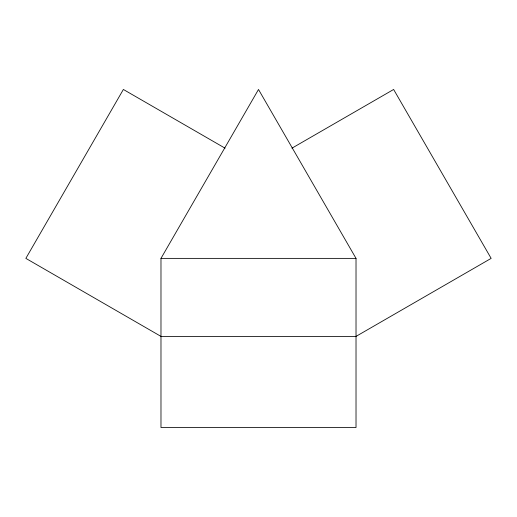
<?xml version="1.0" encoding="UTF-8"?>
<svg xmlns="http://www.w3.org/2000/svg" width="517" height="517" viewBox="0 0 517 517"><rect width="100%" height="100%" fill="white"/><g stroke="black" fill="none" stroke-linecap="round" stroke-linejoin="round"><path stroke-width="0.78" d="M160.981 258.377L258.5 89.467L356.019 258.377L356.019 427.533L160.981 427.533L160.981 258.377L356.019 258.377M291.937 148.179L393.631 89.467L491.15 258.377L356.019 336.393L160.981 336.393L25.85 258.377L123.369 89.467L225.063 148.179"/></g></svg>
